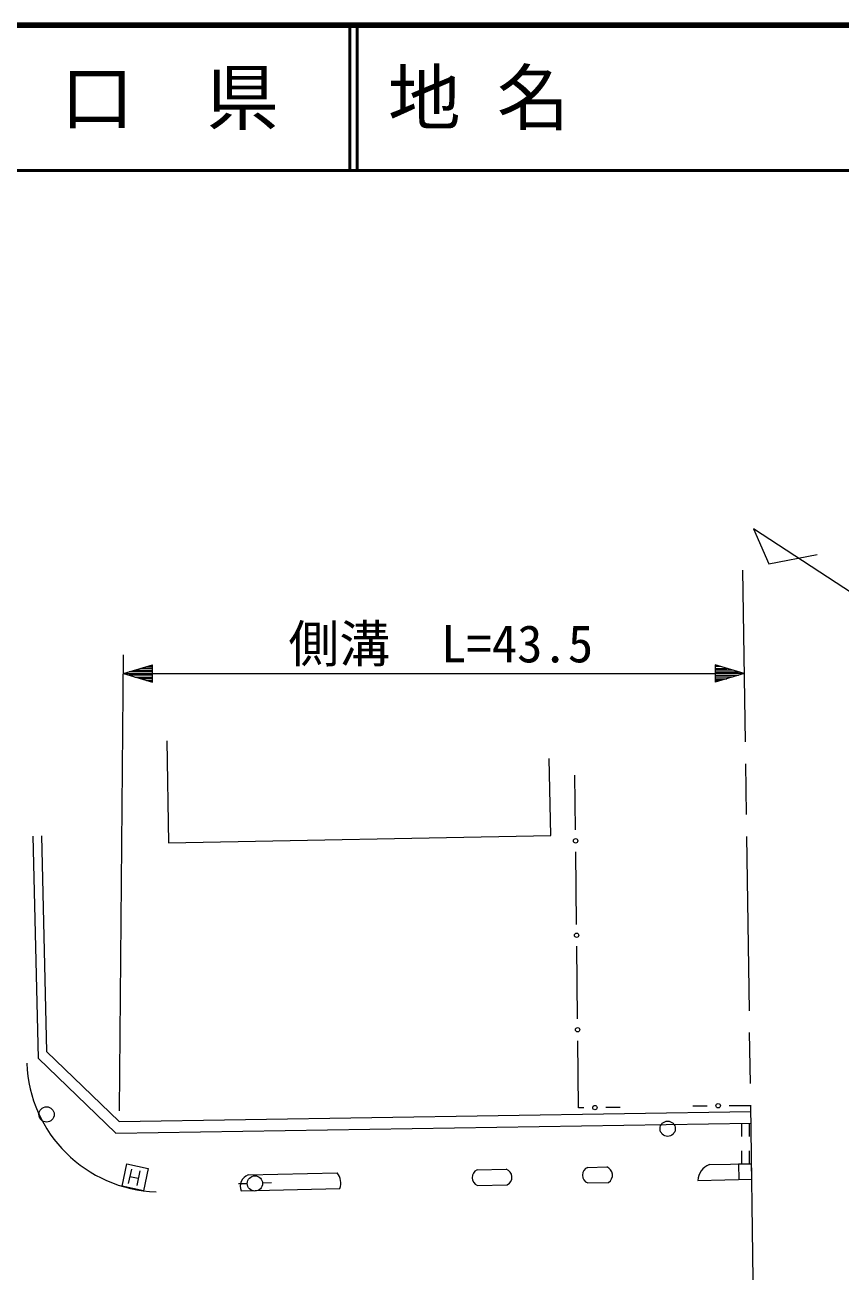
# Model space of a CAD drawing. Units: millimetres, scale not verified. Extents: x 40000 to 680000, y 20000 to 380000.
# Drawn here: x 345404 to 401550, y 293940 to 380000 of the extents above; entities that cross this region are included whole.
import ezdxf
from ezdxf.enums import TextEntityAlignment as Align

# ---------------------------------------------------------------- set-up
doc = ezdxf.new("R2010")
doc.units = ezdxf.units.MM
doc.header["$LTSCALE"] = 1000
doc.linetypes.add('CHAIN', pattern=[18.5, 12, -1.5, 3.5, -1.5])
for name, color, linetype, lineweight in [('M-BGD', 7, 'Continuous', 13), ('M-BMK', 2, 'CHAIN', 13), ('M-BMK-SRVR', 3, 'Continuous', 13), ('M-STR-HTXT', 7, 'Continuous', 13), ('M-STR-STRC', 7, 'Continuous', 13), ('M-STR-STRD', 7, 'Continuous', 13), ('M-TTL', 2, 'Continuous', 140), ('M-TTL-LINE', 7, 'Continuous', 50)]:
    doc.layers.add(name, color=color, linetype=linetype, lineweight=lineweight)
doc.layers.add('M-TTL-TXT', color=7, linetype='Continuous')
doc.styles.add('ＭＳ ゴシック', font='')
doc.styles.get('ＭＳ ゴシック').set_extended_font_data('MS Gothic')

msp = doc.modelspace()

# ---------------------------------------------------------------- linework, layer by layer
at = {"layer": 'M-BGD'}
for p, q in [((355152, 330765), (355286, 323740)), ((381580, 324241), (381479, 329535)), ((383281, 324626), (383241, 328396)), ((345935, 324196), (346306, 308915)), ((346533, 324210), (346893, 309387)), ((355286, 323740), (381580, 324241)), ((383351, 318127), (383297, 323126)), ((383420, 311627), (383367, 316627)), ((383485, 305506), (383436, 310127)), ((346893, 309387), (351883, 304563)), ((346306, 308915), (351643, 303754)), ((386364, 305541), (385364, 305529)), ((391349, 305647), (392349, 305651)), ((393849, 305658), (395340, 305665)), ((351883, 304563), (395345, 305251)), ((383864, 305511), (383485, 305506)), ((351643, 303754), (395358, 304447)), ((394708, 304436), (394708, 303542)), ((395231, 304436), (395231, 303542)), ((394708, 302542), (394708, 301648)), ((395231, 302542), (395231, 301648)), ((395391, 301663), (394507, 301643)), ((394507, 301643), (394531, 300574)), ((395415, 300594), (395391, 301663)), ((361749, 300354), (362368, 300362)), ((394531, 300574), (395415, 300594)), ((360094, 300299), (360701, 300298))]:
    msp.add_line(p, q, dxfattribs=at)
for centre, radius in [((383289, 323876), 150), ((383359, 317377), 150), ((383428, 310877), 150), ((346886, 305052), 525), ((384614, 305520), 150), ((393099, 305655), 150), ((389624, 304072), 525), ((361226, 300305), 525)]:
    msp.add_circle(centre, radius, dxfattribs=at)
msp.add_arc((354719, 308934), 9206, 182.20893, 268.16876, dxfattribs=at)
at = {"layer": 'M-BMK'}
msp.add_line((395518, 293682), (394794, 342506), dxfattribs=at)
at = {"layer": 'M-BMK-SRVR'}
for p, q in [((416313, 331745), (395523, 345338)), ((395523, 345338), (396592, 342927)), ((396592, 342927), (399915, 343567))]:
    msp.add_line(p, q, dxfattribs=at)
at = {"layer": 'M-STR-HTXT'}
for p, q in [((351906, 305308), (352182, 336675)), ((352171, 335382), (354171, 335982)), ((354171, 335742), (353371, 335742)), ((353771, 335862), (354171, 335862)), ((354171, 334782), (354171, 335982)), ((394888, 335382), (392888, 335982)), ((392888, 335982), (392888, 334782)), ((393288, 335862), (392888, 335862)), ((392888, 335742), (393688, 335742)), ((352171, 335382), (354171, 334782)), ((352171, 335382), (354171, 335382)), ((354171, 335502), (352571, 335502)), ((354171, 335262), (352571, 335262)), ((352971, 335622), (354171, 335622)), ((352971, 335142), (354171, 335142)), ((354171, 335022), (353371, 335022)), ((353771, 334902), (354171, 334902)), ((354171, 335382), (392888, 335382)), ((394088, 335622), (392888, 335622)), ((392888, 335502), (394488, 335502)), ((394888, 335382), (392888, 334782)), ((394888, 335382), (392888, 335382)), ((392888, 335262), (394488, 335262)), ((394088, 335142), (392888, 335142)), ((392888, 335022), (393688, 335022)), ((393288, 334902), (392888, 334902))]:
    msp.add_line(p, q, dxfattribs=at)
at = {"layer": 'M-STR-STRC'}
for p, q in [((352078, 300115), (352401, 301645)), ((352401, 301645), (353872, 301333)), ((352723, 301290), (352512, 300293)), ((353872, 301333), (353548, 299804)), ((352618, 300791), (353197, 300669)), ((353303, 301167), (353092, 300170)), ((353548, 299804), (352078, 300115))]:
    msp.add_line(p, q, dxfattribs=at)
at = {"layer": 'M-STR-STRD'}
for p, q in [((376507, 301240), (378513, 301285)), ((384133, 301411), (385439, 301440)), ((392494, 301598), (395391, 301663)), ((360752, 300888), (366887, 301025)), ((384135, 300341), (385556, 300373)), ((391711, 300511), (395415, 300594)), ((360287, 299808), (367060, 299959)), ((376534, 300171), (378591, 300217))]:
    msp.add_line(p, q, dxfattribs=at)
for centre, radius, start, end in [((376757, 300712), 584, 115.28517, 247.58034), ((378329, 300735), 580, 296.87746, 71.50435), ((384326, 300876), 568, 109.82574, 250.34057), ((385221, 300876), 604, 303.61804, 68.85444), ((392914, 300470), 1204, 110.44977, 178.05231), ((361027, 300129), 807, 109.92979, 203.47304), ((366098, 300349), 1039, 337.94151, 40.57551)]:
    msp.add_arc(centre, radius, start, end, dxfattribs=at)
at = {"layer": 'M-TTL'}
msp.add_line((680000, 380000), (40000, 380000), dxfattribs=at)
at = {"layer": 'M-TTL-LINE'}
for p, q in [((367750, 380000), (367750, 370000)), ((368250, 380000), (368250, 370000)), ((40000, 370000), (680000, 370000))]:
    msp.add_line(p, q, dxfattribs=at)

# ---------------------------------------------------------------- texts
at = {"layer": 'M-STR-HTXT', "style": 'ＭＳ ゴシック'}
msp.add_text('側溝\u3000L=43.5', height=2566, dxfattribs=at).set_placement((363528, 335382), align=Align.BOTTOM_LEFT)
at = {"layer": 'M-TTL-TXT', "style": 'ＭＳ ゴシック'}
msp.add_text('山\u3000口\u3000県', height=3666, dxfattribs=at).set_placement((350375, 375000), align=Align.MIDDLE_CENTER)
msp.add_text('地 名', height=3666, dxfattribs=at).set_placement((370380, 375000), align=Align.MIDDLE_LEFT)

doc.saveas('drawing.dxf')
